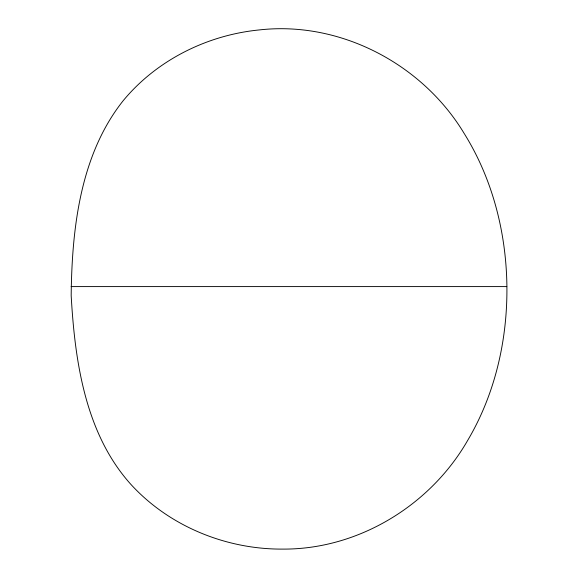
<?xml version="1.0" encoding="UTF-8"?>
<svg xmlns="http://www.w3.org/2000/svg" width="578" height="578" viewBox="0 0 578 578"><rect width="100%" height="100%" fill="white"/><g stroke="black" fill="none" stroke-linecap="round" stroke-linejoin="round"><path stroke-width="0.87" d="M506.913 287.801C507.267 340.941 494.811 394.687 467.566 440.588C430.285 505.519 358.165 549.526 282.859 549.1C226.099 549.505 168.921 526.233 130.556 484.017C85.197 433.341 74.851 361.026 71.181 295.582C71.896 228.7 80.161 154.897 123.114 100.782C156.638 60.141 207.162 35.048 259.32 29.926C340.413 20.736 422.648 64.209 464.315 133.699M71.087 286.594L506.906 286.594C506.299 233.447 492.868 179.924 464.813 134.501L464.647 134.233M506.913 287.273L506.906 286.898"/></g></svg>
